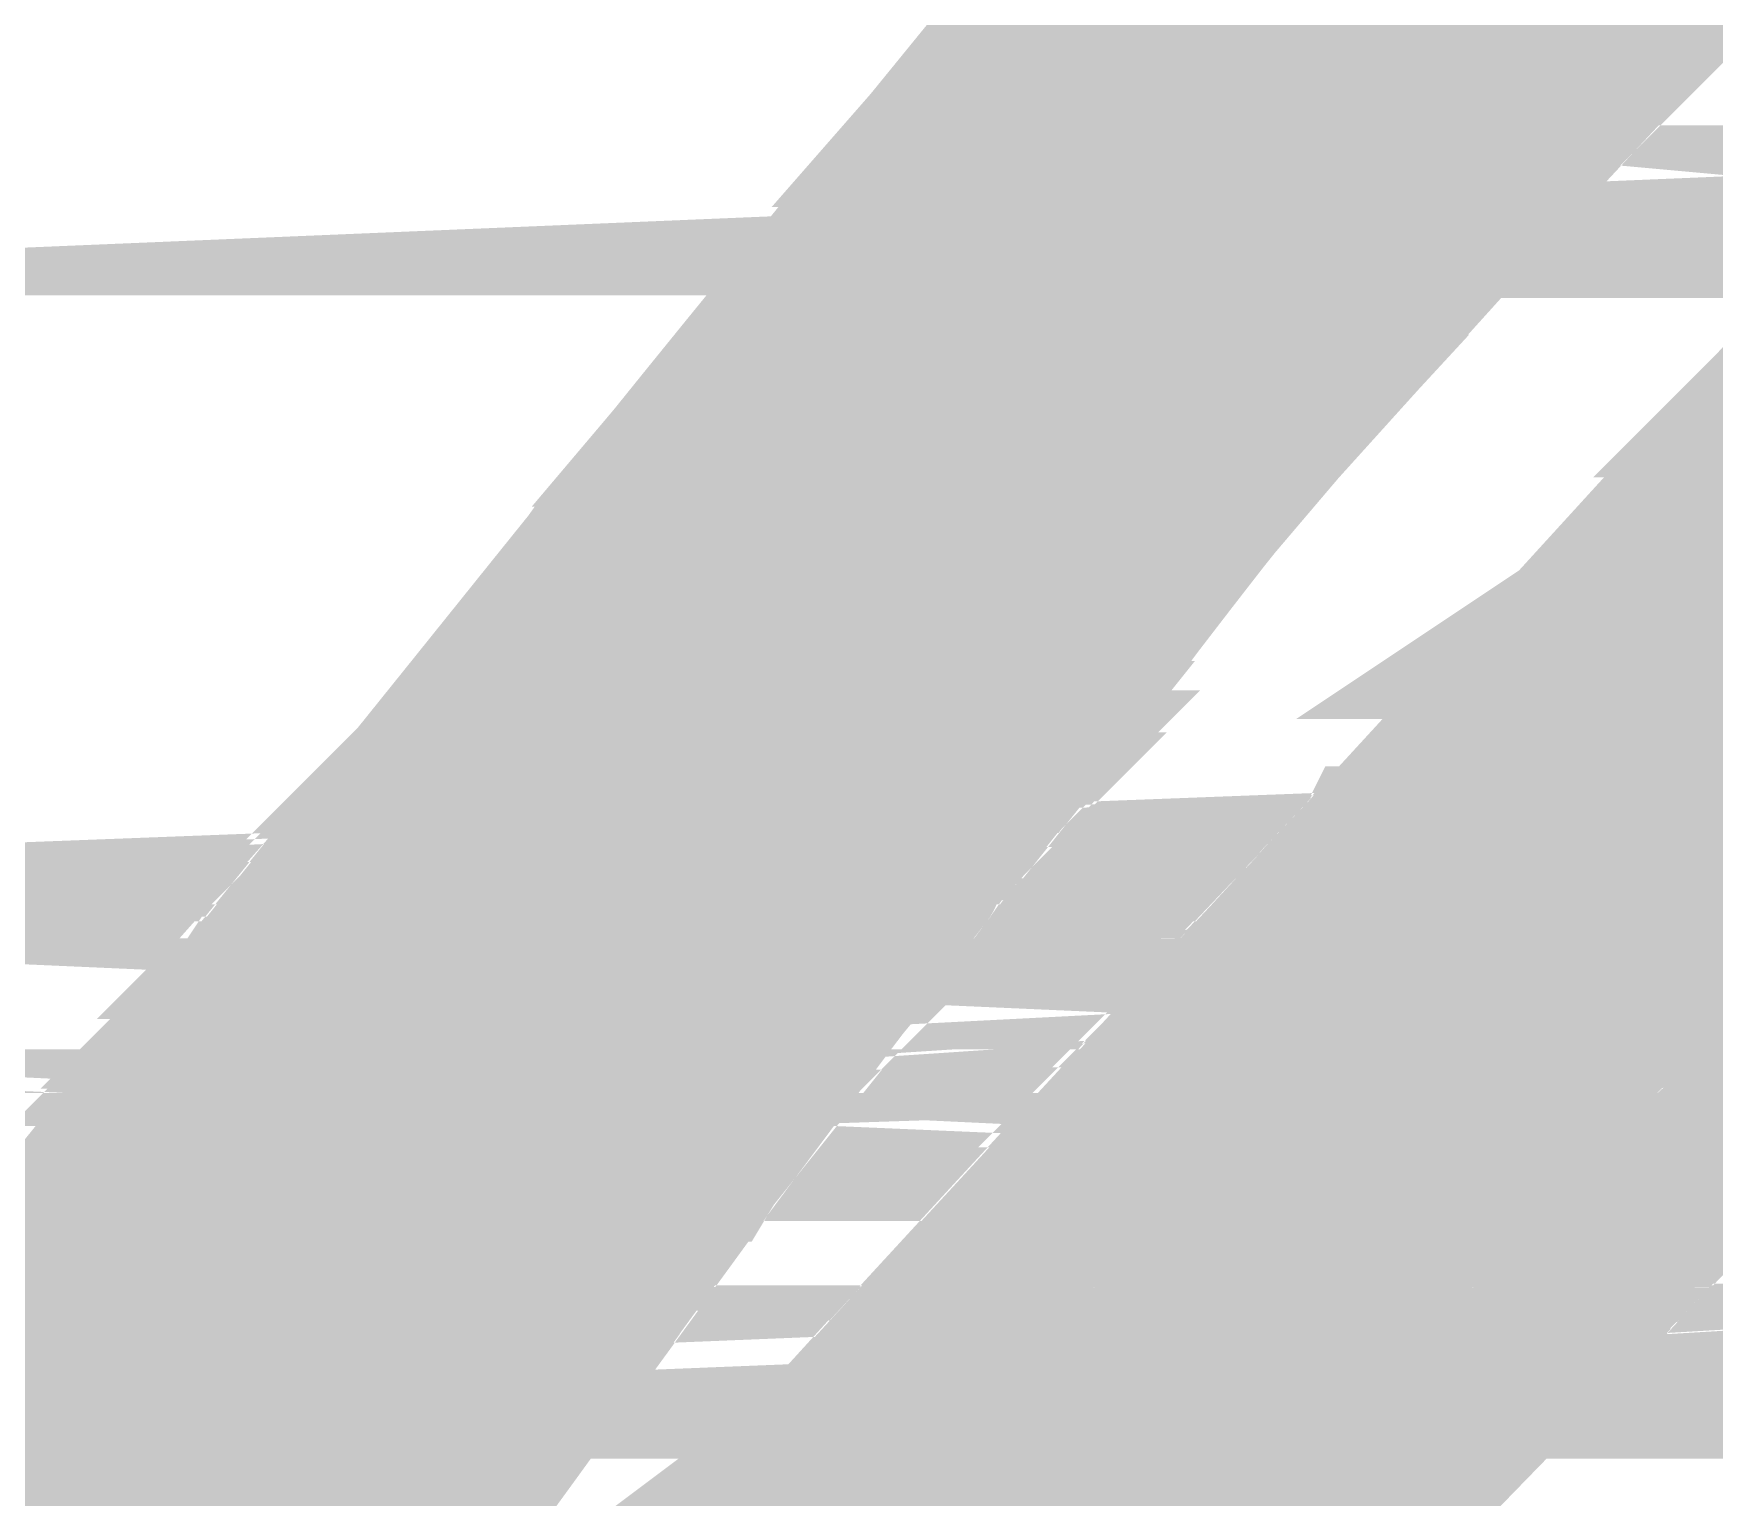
# Model space of a CAD drawing. Extents: x -22 to 239, y -29 to 162.
# Drawn here: x 187.001 to 187.979, y 32.799 to 33.651 of the extents above; entities that cross this region are included whole.
import ezdxf

# ---------------------------------------------------------------- set-up
doc = ezdxf.new("R2010")
doc.units = 0
doc.layers.add('2D_LINE_126', color=255, linetype='CONTINUOUS')

# ---------------------------------------------------------------- blocks, each defined once
blk = doc.blocks.new('SMOOTH_0$1')
at = {"const_width": 0.05}
blk.add_lwpolyline([(-0.025, 0, 1), (0.025, 0, 1)], format="xyb", close=True, dxfattribs=at)
blk = doc.blocks.new('DRAWING_129')
at = {"layer": '2D_LINE_126', "const_width": 0.1}
for points in [[(-10.558296, 1.7236026667), (-10.6030526667, 1.6695266667), (-10.6436946667, 1.619946), (-10.6827413333, 1.5720473333), (-10.7226646667, 1.523072), (-10.758106, 1.479594), (-10.7810953333, 1.45139), (-10.805102, 1.421806), (-10.8455373333, 1.371708), (-10.89208, 1.313924), (-10.938962, 1.2556), (-10.9882746667, 1.1943113333), (-11.0421606667, 1.1275726667), (-11.0925913333, 1.065306), (-11.130102, 1.0192333333), (-11.1664606667, 0.974142), (-11.2128166667, 0.9155046667), (-11.2609613333, 0.8538273333)], [(-11.2722873333, 0.3528793333), (-11.2348473333, 0.4056466667), (-11.2080013333, 0.4445606667), (-11.1810686667, 0.4836493333), (-11.1432833333, 0.53707), (-11.102028, 0.5945513333), (-11.0632946667, 0.6476473333), (-11.0216673333, 0.704392), (-10.9712853333, 0.773432), (-10.92054, 0.843234), (-10.8776666667, 0.902502), (-10.8087766667, 0.9970693333), (-10.742444, 1.0861626667), (-10.683848, 1.1629813333), (-10.640082, 1.2178933333), (-10.6264913333, 1.2349066667), (-10.6046826667, 1.263218), (-10.579934, 1.295818), (-10.5554253333, 1.328586), (-10.5174293333, 1.377474), (-10.4772306667, 1.4247273333), (-10.3197133333, 1.599106), (-10.1400886667, 1.7915626667)], [(-10.469596, 0.7367553333), (-10.3904346667, 0.818878), (-10.3404113333, 0.870324), (-10.2798646667, 0.9333006667), (-10.218892, 0.9972366667), (-10.1673773333, 1.05183)], [(-10.0335993333, 1.5944966667), (-10.1712013333, 1.442802), (-10.299586, 1.30217), (-10.4412953333, 1.147972), (-10.6218113333, 0.9524553333), (-10.6934613333, 0.8746273333), (-10.7605526667, 0.8010413333), (-10.8167866667, 0.7387533333)]]:
    blk.add_lwpolyline(points, dxfattribs=at)
for points in [[(-10.6024653333, 1.6690413333), (-10.5577106667, 1.723114), (-10.2050153333, 1.723114), (-10.2554833333, 1.6690413333)], [(-10.6431053333, 1.6194633333), (-10.6024653333, 1.6690413333), (-10.2554833333, 1.6690413333), (-10.301756, 1.6194633333)], [(-10.6592766667, 1.5996253333), (-10.6431053333, 1.6194633333), (-10.301756, 1.6194633333), (-10.3202706667, 1.5996253333)], [(-10.6821506667, 1.571566), (-10.659284, 1.5996166667), (-10.3202786667, 1.5996166667), (-10.3456173333, 1.571566)], [(-10.6592813333, 1.59962), (-10.6592766667, 1.5996253333), (-10.3202706667, 1.5996253333), (-10.3202753333, 1.59962)], [(-10.659284, 1.5996166667), (-10.6592813333, 1.59962), (-10.3202753333, 1.59962), (-10.3202786667, 1.5996166667)], [(-10.1440486667, 1.4716006667), (-10.0330346667, 1.5939846667), (-9.642808, 1.5939846667), (-9.7639146667, 1.4716006667)], [(-10.722074, 1.5225906667), (-10.6821506667, 1.571566), (-10.3456173333, 1.571566), (-10.3898573333, 1.5225906667)], [(-9.48125, 1.5481386667), (-9.4677266667, 1.5487053333), (-9.443266, 1.5481386667)], [(-9.4903986667, 1.5470986667), (-9.4821386667, 1.548038), (-9.4389073333, 1.548038), (-9.428552, 1.5470986667)], [(-9.4947253333, 1.5466066667), (-9.4903986667, 1.5470986667), (-9.428552, 1.5470986667), (-9.4256173333, 1.5466066667)], [(-9.4821386667, 1.548038), (-9.48125, 1.5481386667), (-9.443266, 1.5481386667), (-9.4389073333, 1.548038)], [(-10.7575153333, 1.4791126667), (-10.722074, 1.5225906667), (-10.3898573333, 1.5225906667), (-10.4291313333, 1.4791126667)], [(-10.7805046667, 1.4509086667), (-10.7575153333, 1.4791126667), (-10.4291313333, 1.4791126667), (-10.454608, 1.4509086667)], [(-10.1706366667, 1.44229), (-10.1440593333, 1.4715886667), (-9.763926, 1.4715886667), (-9.7916653333, 1.44229)], [(-10.1440593333, 1.4715886667), (-10.1440533333, 1.4715953333), (-9.76392, 1.4715953333), (-9.763926, 1.4715886667)], [(-10.1440533333, 1.4715953333), (-10.1440486667, 1.4716006667), (-9.7639146667, 1.4716006667), (-9.76392, 1.4715953333)], [(-10.8013353333, 1.4252386667), (-10.7805046667, 1.4509086667), (-10.454608, 1.4509086667), (-10.477796, 1.4252386667)], [(-10.2990233333, 1.301656), (-10.1706386667, 1.442288), (-9.7916673333, 1.442288), (-9.9248113333, 1.301656)], [(-10.1706386667, 1.442288), (-10.1706366667, 1.44229), (-9.7916653333, 1.44229), (-9.7916673333, 1.442288)], [(-10.8395053333, 1.377968), (-10.80451, 1.421326), (-10.4811246667, 1.421326), (-10.5180093333, 1.377968)], [(-10.80451, 1.421326), (-10.8013493333, 1.4252213333), (-10.4778113333, 1.4252213333), (-10.4811246667, 1.421326)], [(-10.8013493333, 1.4252213333), (-10.801342, 1.42523), (-10.477804, 1.42523), (-10.4778113333, 1.4252213333)], [(-10.801342, 1.42523), (-10.8013353333, 1.4252386667), (-10.477796, 1.4252386667), (-10.477804, 1.42523)], [(-10.8789153333, 1.329054), (-10.844944, 1.3712293333), (-10.523248, 1.3712293333), (-10.5560273333, 1.329054)], [(-10.844944, 1.3712293333), (-10.839526, 1.377942), (-10.5180306667, 1.377942), (-10.523248, 1.3712293333)], [(-10.8395166667, 1.377954), (-10.8395053333, 1.377968), (-10.5180093333, 1.377968), (-10.5180213333, 1.377954)], [(-10.839526, 1.377942), (-10.8395166667, 1.377954), (-10.5180213333, 1.377954), (-10.5180306667, 1.377942)], [(-10.8914866667, 1.313446), (-10.878924, 1.3290426667), (-10.556036, 1.3290426667), (-10.5677006667, 1.313446)], [(-10.878924, 1.3290426667), (-10.8789186667, 1.3290493333), (-10.5560306667, 1.3290493333), (-10.556036, 1.3290426667)], [(-10.8789186667, 1.3290493333), (-10.8789153333, 1.329054), (-10.5560273333, 1.329054), (-10.5560306667, 1.3290493333)], [(-10.9052893333, 1.296274), (-10.8914866667, 1.313446), (-10.5677006667, 1.313446), (-10.5805446667, 1.296274)], [(-10.2990253333, 1.3016546667), (-10.2990233333, 1.301656), (-9.9248113333, 1.301656), (-9.9248133333, 1.3016546667)], [(-10.3049, 1.295262), (-10.2990253333, 1.3016546667), (-9.9248133333, 1.3016546667), (-9.9308653333, 1.295262)], [(-10.9314906667, 1.2636786667), (-10.9052893333, 1.296274), (-10.5805446667, 1.296274), (-10.6052893333, 1.2636786667)], [(-10.3476953333, 1.2486953333), (-10.3049053333, 1.295256), (-9.9308706667, 1.295256), (-9.9740353333, 1.2486953333)], [(-10.3049053333, 1.295256), (-10.3049, 1.295262), (-9.9308653333, 1.295262), (-9.9308706667, 1.295256)], [(-10.938368, 1.2551226667), (-10.9314906667, 1.2636786667), (-10.6052893333, 1.2636786667), (-10.61188, 1.2551226667)], [(-10.954254, 1.2353786667), (-10.938368, 1.2551226667), (-10.61188, 1.2551226667), (-10.62709, 1.2353786667)], [(-10.383728, 1.2094866667), (-10.3476953333, 1.2486953333), (-9.9740353333, 1.2486953333), (-10.0113266667, 1.2094866667)], [(-10.9679393333, 1.2183686667), (-10.954254, 1.2353786667), (-10.62709, 1.2353786667), (-10.6406773333, 1.2183686667)], [(-10.9876806667, 1.1938333333), (-10.96794, 1.218368), (-10.640678, 1.218368), (-10.6602326667, 1.1938333333)], [(-10.96794, 1.218368), (-10.9679393333, 1.2183686667), (-10.6406773333, 1.2183686667), (-10.640678, 1.218368)], [(-10.414988, 1.1754713333), (-10.383728, 1.2094866667), (-10.0113266667, 1.2094866667), (-10.0443046667, 1.1754713333)], [(-11.012208, 1.163456), (-10.9876813333, 1.1938326667), (-10.6602333333, 1.1938326667), (-10.6844433333, 1.163456)], [(-10.9876813333, 1.1938326667), (-10.9876806667, 1.1938333333), (-10.6602326667, 1.1938333333), (-10.6602333333, 1.1938326667)], [(-10.4163146667, 1.1740286667), (-10.4162986667, 1.1740453333), (-10.047694, 1.1740453333), (-10.0481306667, 1.1740286667)], [(-10.4162986667, 1.1740453333), (-10.416284, 1.174062), (-10.0472913333, 1.174062), (-10.047694, 1.1740453333)], [(-10.4163153333, 1.1740273333), (-10.4163146667, 1.1740286667), (-10.0481306667, 1.1740286667), (-10.0481606667, 1.1740273333)], [(-10.4163693333, 1.1739686667), (-10.416366, 1.173972), (-10.048622, 1.173972), (-10.0486513333, 1.1739686667)], [(-10.416366, 1.173972), (-10.4163186667, 1.1740233333), (-10.0481906667, 1.1740233333), (-10.048622, 1.173972)], [(-10.416284, 1.174062), (-10.4162433333, 1.174106), (-10.046922, 1.174106), (-10.0472913333, 1.174062)], [(-10.4163186667, 1.1740233333), (-10.4163153333, 1.1740273333), (-10.0481606667, 1.1740273333), (-10.0481906667, 1.1740233333)], [(-10.4164533333, 1.1738773333), (-10.4163746667, 1.1739626667), (-10.0486813333, 1.1739626667), (-10.049108, 1.1738773333)], [(-10.4163746667, 1.1739626667), (-10.4163693333, 1.1739686667), (-10.0486513333, 1.1739686667), (-10.0486813333, 1.1739626667)], [(-10.4162433333, 1.174106), (-10.4161753333, 1.17418), (-10.0465566667, 1.17418), (-10.046922, 1.174106)], [(-10.4164586667, 1.1738713333), (-10.4164533333, 1.1738773333), (-10.049108, 1.1738773333), (-10.0491373333, 1.1738713333)], [(-10.4169326667, 1.173356), (-10.4169206667, 1.1733686667), (-10.0504993333, 1.1733686667), (-10.0505266667, 1.173356)], [(-10.4167413333, 1.173564), (-10.4167313333, 1.1735746667), (-10.0500493333, 1.1735746667), (-10.0500773333, 1.173564)], [(-10.4165926667, 1.173726), (-10.4165826667, 1.1737366667), (-10.0496133333, 1.1737366667), (-10.0496413333, 1.173726)], [(-10.4171713333, 1.173096), (-10.4171553333, 1.1731133333), (-10.0509573333, 1.1731133333), (-10.0509826667, 1.173096)], [(-10.417394, 1.1728533333), (-10.4171713333, 1.173096), (-10.0509826667, 1.173096), (-10.0513433333, 1.1728533333)], [(-10.417142, 1.173128), (-10.416946, 1.1733413333), (-10.0505526667, 1.1733413333), (-10.0509313333, 1.173128)], [(-10.4169206667, 1.1733686667), (-10.4167526667, 1.1735513333), (-10.0501046667, 1.1735513333), (-10.0504993333, 1.1733686667)], [(-10.4165753333, 1.1737446667), (-10.416466, 1.1738633333), (-10.049166, 1.1738633333), (-10.0495846667, 1.1737446667)], [(-10.4167313333, 1.1735746667), (-10.4165926667, 1.173726), (-10.0496413333, 1.173726), (-10.0500493333, 1.1735746667)], [(-10.4161753333, 1.17418), (-10.4160806667, 1.1742826667), (-10.0461986667, 1.1742826667), (-10.0465566667, 1.17418)], [(-10.4165826667, 1.1737366667), (-10.4165753333, 1.1737446667), (-10.0495846667, 1.1737446667), (-10.0496133333, 1.1737366667)], [(-10.4171553333, 1.1731133333), (-10.417142, 1.173128), (-10.0509313333, 1.173128), (-10.0509573333, 1.1731133333)], [(-10.416466, 1.1738633333), (-10.4164586667, 1.1738713333), (-10.0491373333, 1.1738713333), (-10.049166, 1.1738633333)], [(-10.4158153333, 1.174572), (-10.4156453333, 1.174756), (-10.0451893333, 1.174756), (-10.0455126667, 1.174572)], [(-10.416946, 1.1733413333), (-10.4169326667, 1.173356), (-10.0505266667, 1.173356), (-10.0505526667, 1.1733413333)], [(-10.4160806667, 1.1742826667), (-10.4159606667, 1.1744133333), (-10.04585, 1.1744133333), (-10.0461986667, 1.1742826667)], [(-10.4159606667, 1.1744133333), (-10.4158153333, 1.174572), (-10.0455126667, 1.174572), (-10.04585, 1.1744133333)], [(-10.4154533333, 1.174966), (-10.415238, 1.1752), (-10.0445913333, 1.1752), (-10.0448813333, 1.174966)], [(-10.415238, 1.1752), (-10.414988, 1.1754713333), (-10.0443046667, 1.1754713333), (-10.0445913333, 1.1752)], [(-10.4156453333, 1.174756), (-10.4154533333, 1.174966), (-10.0448813333, 1.174966), (-10.0451893333, 1.174756)], [(-10.4167526667, 1.1735513333), (-10.4167413333, 1.173564), (-10.0500773333, 1.173564), (-10.0501046667, 1.1735513333)], [(-11.041568, 1.127094), (-11.0122186667, 1.1634433333), (-10.6844533333, 1.1634433333), (-10.71218, 1.127094)], [(-11.0122133333, 1.16345), (-11.012208, 1.163456), (-10.6844433333, 1.163456), (-10.6844486667, 1.16345)], [(-11.0122186667, 1.1634433333), (-11.0122133333, 1.16345), (-10.6844486667, 1.16345), (-10.6844533333, 1.1634433333)], [(-10.440734, 1.1474566667), (-10.418004, 1.17219), (-10.0521186667, 1.17219), (-10.076578, 1.1474566667)], [(-10.41741, 1.1728366667), (-10.417394, 1.1728533333), (-10.0513433333, 1.1728533333), (-10.0513686667, 1.1728366667)], [(-10.417994, 1.1722013333), (-10.417984, 1.172212), (-10.0520966667, 1.172212), (-10.052108, 1.1722013333)], [(-10.4177113333, 1.1725086667), (-10.417692, 1.1725293333), (-10.051756, 1.1725293333), (-10.051778, 1.1725086667)], [(-10.417984, 1.172212), (-10.4177113333, 1.1725086667), (-10.051778, 1.1725086667), (-10.0520966667, 1.172212)], [(-10.4176753333, 1.172548), (-10.4174266667, 1.172818), (-10.051392, 1.172818), (-10.051732, 1.172548)], [(-10.417692, 1.1725293333), (-10.4176753333, 1.172548), (-10.051732, 1.172548), (-10.051756, 1.1725293333)], [(-10.4174266667, 1.172818), (-10.41741, 1.1728366667), (-10.0513686667, 1.1728366667), (-10.051392, 1.172818)], [(-10.418004, 1.17219), (-10.417994, 1.1722013333), (-10.052108, 1.1722013333), (-10.0521186667, 1.17219)], [(-10.4493333333, 1.1381426667), (-10.4407353333, 1.1474553333), (-10.0765793333, 1.1474553333), (-10.0857886667, 1.1381426667)], [(-10.4407353333, 1.1474553333), (-10.440734, 1.1474566667), (-10.076578, 1.1474566667), (-10.0765793333, 1.1474553333)], [(-10.4855453333, 1.098922), (-10.449338, 1.138138), (-10.0857933333, 1.138138), (-10.1238546667, 1.098922)], [(-10.449338, 1.138138), (-10.4493346667, 1.1381413333), (-10.08579, 1.1381413333), (-10.0857933333, 1.138138)], [(-10.4493346667, 1.1381413333), (-10.4493333333, 1.1381426667), (-10.0857886667, 1.1381426667), (-10.08579, 1.1381413333)], [(-11.0743446667, 1.0866246667), (-11.0415686667, 1.1270933333), (-10.7121806667, 1.1270933333), (-10.7430493333, 1.0866246667)], [(-11.0415686667, 1.1270933333), (-11.041568, 1.127094), (-10.71218, 1.127094), (-10.7121806667, 1.1270933333)], [(-10.52854, 1.052354), (-10.4855513333, 1.0989153333), (-10.1238613333, 1.0989153333), (-10.1679306667, 1.052354)], [(-10.4855513333, 1.0989153333), (-10.48555, 1.0989166667), (-10.1238593333, 1.0989166667), (-10.1238613333, 1.0989153333)], [(-10.48555, 1.0989166667), (-10.4855453333, 1.098922), (-10.1238546667, 1.098922), (-10.1238593333, 1.0989166667)], [(-11.0919993333, 1.064826), (-11.07435, 1.086618), (-10.7430546667, 1.086618), (-10.7592793333, 1.064826)], [(-11.07435, 1.086618), (-11.0743473333, 1.0866206667), (-10.7430526667, 1.0866206667), (-10.7430546667, 1.086618)], [(-11.0743473333, 1.0866206667), (-11.0743446667, 1.0866246667), (-10.7430493333, 1.0866246667), (-10.7430526667, 1.0866206667)], [(-9.517808, 1.0840066667), (-9.517838, 1.084008), (-9.2096173333, 1.084008), (-9.2096173333, 1.0840066667)], [(-9.942552, 1.0838566667), (-9.942452, 1.084006), (-9.5178686667, 1.084006), (-9.52078, 1.0838566667)], [(-9.942452, 1.084006), (-9.9424506667, 1.084008), (-9.517838, 1.084008), (-9.5178686667, 1.084006)], [(-9.9425533333, 1.0838546667), (-9.942552, 1.0838566667), (-9.52078, 1.0838566667), (-9.52081, 1.0838546667)], [(-9.511936, 1.0836086667), (-9.514834, 1.0839213333), (-9.209602, 1.0839213333), (-9.209546, 1.0836086667)], [(-9.514834, 1.0839213333), (-9.514864, 1.0839246667), (-9.2096026667, 1.0839246667), (-9.209602, 1.0839213333)], [(-9.511906, 1.0836053333), (-9.511936, 1.0836086667), (-9.209546, 1.0836086667), (-9.2095453333, 1.0836053333)], [(-9.9428106667, 1.0834706667), (-9.942556, 1.0838506667), (-9.52084, 1.0838506667), (-9.52373, 1.0834706667)], [(-9.9428133333, 1.0834666667), (-9.9428106667, 1.0834706667), (-9.52373, 1.0834706667), (-9.52376, 1.0834666667)], [(-9.942556, 1.0838506667), (-9.9425533333, 1.0838546667), (-9.52081, 1.0838546667), (-9.52084, 1.0838506667)], [(-11.1295113333, 1.0187526667), (-11.0920006667, 1.0648246667), (-10.7592806667, 1.0648246667), (-10.7935833333, 1.0187526667)], [(-11.0920006667, 1.0648246667), (-11.0919993333, 1.064826), (-10.7592793333, 1.064826), (-10.7592806667, 1.0648246667)], [(-10.578946, 0.9977593333), (-10.5285406667, 1.0523533333), (-10.1679313333, 1.0523533333), (-10.219446, 0.9977593333)], [(-10.5285406667, 1.0523533333), (-10.52854, 1.052354), (-10.1679306667, 1.052354), (-10.1679313333, 1.0523533333)], [(-11.146628, 0.9975246667), (-11.1295113333, 1.0187526667), (-10.7935833333, 1.0187526667), (-10.809388, 0.9975246667)], [(-9.446428, 1.009444), (-9.4469233333, 1.0094653333), (-9.4457913333, 1.0094653333)], [(-9.4469233333, 1.0094653333), (-9.4470633333, 1.009472), (-9.4457366667, 1.009472), (-9.4457913333, 1.0094653333)], [(-9.4470633333, 1.009472), (-9.4476046667, 1.0095386667), (-9.4451493333, 1.0095386667), (-9.4457366667, 1.009472)], [(-9.4476046667, 1.0095386667), (-9.4476946667, 1.0095493333), (-9.4450846667, 1.0095493333), (-9.4451493333, 1.0095386667)], [(-11.1658673333, 0.973664), (-11.1466333333, 0.997518), (-10.8093926667, 0.997518), (-10.82677, 0.973664)], [(-11.1466333333, 0.997518), (-11.1466306667, 0.9975213333), (-10.80939, 0.9975213333), (-10.8093926667, 0.997518)], [(-11.1466306667, 0.9975213333), (-11.146628, 0.9975246667), (-10.809388, 0.9975246667), (-10.80939, 0.9975213333)], [(-10.6212513333, 0.9519386667), (-10.578946, 0.9977593333), (-10.219446, 0.9977593333), (-10.263144, 0.9519386667)], [(-11.2122186667, 0.915032), (-11.1658673333, 0.973664), (-10.82677, 0.973664), (-10.8694813333, 0.915032)], [(-10.6379253333, 0.9338266667), (-10.6212513333, 0.9519386667), (-10.263144, 0.9519386667), (-10.2804166667, 0.9338266667)], [(-10.6929006667, 0.8741113333), (-10.6379253333, 0.9338266667), (-10.2804166667, 0.9338266667), (-10.3378273333, 0.8741113333)], [(-11.2216493333, 0.9029506667), (-11.2122186667, 0.915032), (-10.8694813333, 0.915032), (-10.8782826667, 0.9029506667)], [(-9.271858, 0.9024106667), (-9.2473166667, 0.9031386667), (-8.4571166667, 0.9031386667), (-8.4574286667, 0.9024106667)], [(-9.2974826667, 0.90136), (-9.271858, 0.9024106667), (-8.4574286667, 0.9024106667), (-8.4578786667, 0.90136)], [(-11.2603606667, 0.853358), (-11.2216513333, 0.9029486667), (-10.878284, 0.9029486667), (-10.9141566667, 0.853358)], [(-11.2216513333, 0.9029486667), (-11.2216493333, 0.9029506667), (-10.8782826667, 0.9029506667), (-10.878284, 0.9029486667)], [(-9.2473166667, 0.9031386667), (-9.247304, 0.9031393333), (-8.4571166667, 0.9031393333), (-8.4571166667, 0.9031386667)], [(-9.2472013333, 0.9031453333), (-9.2195953333, 0.9047873333), (-8.456404, 0.9047873333), (-8.457114, 0.9031453333)], [(-9.219588, 0.904788), (-9.2195766667, 0.9047886667), (-8.4564033333, 0.9047886667), (-8.456404, 0.904788)], [(-9.247294, 0.9031393333), (-9.2472386667, 0.9031426667), (-8.4571146667, 0.9031426667), (-8.457116, 0.9031393333)], [(-9.2472386667, 0.9031426667), (-9.2472013333, 0.9031453333), (-8.457114, 0.9031453333), (-8.4571146667, 0.9031426667)], [(-9.328722, 0.8986706667), (-9.2974826667, 0.90136), (-8.4578786667, 0.90136), (-8.4590306667, 0.8986706667)], [(-9.2195766667, 0.9047886667), (-9.1930113333, 0.9070233333), (-8.455438, 0.9070233333), (-8.4564033333, 0.9047886667)], [(-9.2195953333, 0.9047873333), (-9.219588, 0.904788), (-8.456404, 0.904788), (-8.456404, 0.9047873333)], [(-9.4648326667, 0.8811406667), (-9.464822, 0.8811413333), (-8.466524, 0.8811413333), (-8.4665246667, 0.8811406667)], [(-9.516912, 0.876908), (-9.4648326667, 0.8811406667), (-8.4665246667, 0.8811406667), (-8.468326, 0.876908)], [(-9.418262, 0.8859613333), (-9.4182453333, 0.8859626667), (-8.464472, 0.8859626667), (-8.4644726667, 0.8859613333)], [(-9.464816, 0.881142), (-9.418262, 0.8859613333), (-8.4644726667, 0.8859613333), (-8.466524, 0.881142)], [(-9.464822, 0.8811413333), (-9.464816, 0.881142), (-8.466524, 0.881142), (-8.466524, 0.8811413333)], [(-10.060608, 0.8715626667), (-10.0606073333, 0.8715633333), (-9.6681626667, 0.8715633333), (-9.6681406667, 0.8715626667)], [(-10.0608226667, 0.8710226667), (-10.060608, 0.8715626667), (-9.6681406667, 0.8715626667), (-9.6523213333, 0.8710226667)], [(-9.636488, 0.8712073333), (-9.567394, 0.8739813333), (-8.469572, 0.8739813333), (-8.4707526667, 0.8712073333)], [(-9.56738, 0.873982), (-9.51693, 0.8769066667), (-8.4683266667, 0.8769066667), (-8.4695713333, 0.873982)], [(-9.636498, 0.8712066667), (-9.636488, 0.8712073333), (-8.4707526667, 0.8712073333), (-8.4707526667, 0.8712066667)], [(-9.5169226667, 0.8769073333), (-9.516912, 0.876908), (-8.468326, 0.876908), (-8.4683266667, 0.8769073333)], [(-10.0603926667, 0.8721033333), (-10.0603913333, 0.8721053333), (-9.673978, 0.8721053333), (-9.6739513333, 0.8721033333)], [(-10.7427746667, 0.8194086667), (-10.695872, 0.870852), (-10.3409606667, 0.870852), (-10.3909813333, 0.8194086667)], [(-10.695872, 0.870852), (-10.6929006667, 0.8741113333), (-10.3378273333, 0.8741113333), (-10.3409606667, 0.870852)], [(-10.0606073333, 0.8715633333), (-10.0606066667, 0.8715653333), (-9.6681853333, 0.8715653333), (-9.6681626667, 0.8715633333)], [(-10.0606066667, 0.8715653333), (-10.0603926667, 0.8721033333), (-9.6739513333, 0.8721033333), (-9.6681853333, 0.8715653333)], [(-9.567394, 0.8739813333), (-9.5673866667, 0.873982), (-8.4695713333, 0.873982), (-8.469572, 0.8739813333)], [(-9.51693, 0.8769066667), (-9.5169226667, 0.8769073333), (-8.4683266667, 0.8769073333), (-8.4683266667, 0.8769066667)], [(-10.06039, 0.87211), (-10.0600106667, 0.8730626667), (-9.679726, 0.8730626667), (-9.6740053333, 0.87211)], [(-10.0600106667, 0.8730626667), (-10.0600086667, 0.8730673333), (-9.6797533333, 0.8730673333), (-9.679726, 0.8730626667)], [(-10.0603913333, 0.8721053333), (-10.06039, 0.87211), (-9.6740053333, 0.87211), (-9.673978, 0.8721053333)], [(-11.2678006667, 0.8436806667), (-11.2603606667, 0.853358), (-10.9141566667, 0.853358), (-10.9211573333, 0.8436806667)], [(-11.302842, 0.7980986667), (-11.2678006667, 0.8436806667), (-10.9211573333, 0.8436806667), (-10.9542946667, 0.7980986667)], [(-10.7427773333, 0.8194066667), (-10.7427746667, 0.8194086667), (-10.3909813333, 0.8194086667), (-10.3909833333, 0.8194066667)], [(-10.7599893333, 0.800528), (-10.7427773333, 0.8194066667), (-10.3909833333, 0.8194066667), (-10.4091813333, 0.800528)], [(-11.321448, 0.77388), (-11.302842, 0.7980986667), (-10.9542946667, 0.7980986667), (-10.971902, 0.77388)], [(-10.8162153333, 0.7382493333), (-10.7599893333, 0.800528), (-10.4091813333, 0.800528), (-10.4692146667, 0.7382493333)], [(-11.3443933333, 0.7440113333), (-11.321448, 0.77388), (-10.971902, 0.77388), (-10.9936986667, 0.7440113333)]]:
    blk.add_lwpolyline(points, close=True, dxfattribs=at)
at = {"layer": '2D_LINE_126'}
for p in [(-10.6024653333, 1.6690413333), (-10.6024653333, 1.6690413333), (-10.2554833333, 1.6690413333), (-10.2554833333, 1.6690413333), (-10.6431053333, 1.6194633333), (-10.6431053333, 1.6194633333), (-10.301756, 1.6194633333), (-10.301756, 1.6194633333), (-10.659284, 1.5996166667), (-10.659284, 1.5996166667), (-10.6592813333, 1.59962), (-10.6592813333, 1.59962), (-10.6592766667, 1.5996253333), (-10.6592766667, 1.5996253333), (-10.3202786667, 1.5996166667), (-10.3202786667, 1.5996166667), (-10.3202753333, 1.59962), (-10.3202753333, 1.59962), (-10.3202706667, 1.5996253333), (-10.3202706667, 1.5996253333), (-10.6821506667, 1.571566), (-10.6821506667, 1.571566), (-10.3456173333, 1.571566), (-10.3456173333, 1.571566), (-10.722074, 1.5225906667), (-10.722074, 1.5225906667), (-10.3898573333, 1.5225906667), (-10.3898573333, 1.5225906667), (-10.7575153333, 1.4791126667), (-10.7575153333, 1.4791126667), (-10.4291313333, 1.4791126667), (-10.4291313333, 1.4791126667), (-10.7805046667, 1.4509086667), (-10.7805046667, 1.4509086667), (-10.454608, 1.4509086667), (-10.454608, 1.4509086667), (-10.80451, 1.421326), (-10.80451, 1.421326), (-10.8013493333, 1.4252213333), (-10.8013493333, 1.4252213333), (-10.801342, 1.42523), (-10.801342, 1.42523), (-10.8013353333, 1.4252386667), (-10.8013353333, 1.4252386667), (-10.4811246667, 1.421326), (-10.4811246667, 1.421326), (-10.4778113333, 1.4252213333), (-10.4778113333, 1.4252213333), (-10.477804, 1.42523), (-10.477804, 1.42523), (-10.477796, 1.4252386667), (-10.477796, 1.4252386667), (-10.844944, 1.3712293333), (-10.844944, 1.3712293333), (-10.839526, 1.377942), (-10.839526, 1.377942), (-10.8395166667, 1.377954), (-10.8395166667, 1.377954), (-10.8395053333, 1.377968), (-10.8395053333, 1.377968), (-10.523248, 1.3712293333), (-10.523248, 1.3712293333), (-10.5180306667, 1.377942), (-10.5180306667, 1.377942), (-10.5180213333, 1.377954), (-10.5180213333, 1.377954), (-10.5180093333, 1.377968), (-10.5180093333, 1.377968), (-10.878924, 1.3290426667), (-10.878924, 1.3290426667), (-10.8789186667, 1.3290493333), (-10.8789186667, 1.3290493333), (-10.8789153333, 1.329054), (-10.8789153333, 1.329054), (-10.556036, 1.3290426667), (-10.556036, 1.3290426667), (-10.5560306667, 1.3290493333), (-10.5560306667, 1.3290493333), (-10.5560273333, 1.329054), (-10.5560273333, 1.329054), (-10.8914866667, 1.313446), (-10.8914866667, 1.313446), (-10.5677006667, 1.313446), (-10.5677006667, 1.313446), (-10.2990253333, 1.3016546667), (-10.2990253333, 1.3016546667), (-10.2990233333, 1.301656), (-10.2990233333, 1.301656), (-10.9052893333, 1.296274), (-10.9052893333, 1.296274), (-10.5805446667, 1.296274), (-10.5805446667, 1.296274), (-10.3049053333, 1.295256), (-10.3049053333, 1.295256), (-10.3049, 1.295262), (-10.3049, 1.295262), (-10.9314906667, 1.2636786667), (-10.9314906667, 1.2636786667), (-10.6052893333, 1.2636786667), (-10.6052893333, 1.2636786667), (-10.938368, 1.2551226667), (-10.938368, 1.2551226667), (-10.61188, 1.2551226667), (-10.61188, 1.2551226667), (-10.3476953333, 1.2486953333), (-10.3476953333, 1.2486953333), (-10.954254, 1.2353786667), (-10.954254, 1.2353786667), (-10.62709, 1.2353786667), (-10.62709, 1.2353786667), (-10.96794, 1.218368), (-10.96794, 1.218368), (-10.9679393333, 1.2183686667), (-10.9679393333, 1.2183686667), (-10.640678, 1.218368), (-10.640678, 1.218368), (-10.6406773333, 1.2183686667), (-10.6406773333, 1.2183686667), (-10.383728, 1.2094866667), (-10.383728, 1.2094866667), (-10.9876813333, 1.1938326667), (-10.9876813333, 1.1938326667), (-10.9876806667, 1.1938333333), (-10.9876806667, 1.1938333333), (-10.6602333333, 1.1938326667), (-10.6602333333, 1.1938326667), (-10.6602326667, 1.1938333333), (-10.6602326667, 1.1938333333), (-10.4171713333, 1.173096), (-10.4171713333, 1.173096), (-10.4171553333, 1.1731133333), (-10.4171553333, 1.1731133333), (-10.417142, 1.173128), (-10.417142, 1.173128), (-10.416946, 1.1733413333), (-10.416946, 1.1733413333), (-10.4169326667, 1.173356), (-10.4169326667, 1.173356), (-10.4169206667, 1.1733686667), (-10.4169206667, 1.1733686667), (-10.4167526667, 1.1735513333), (-10.4167526667, 1.1735513333), (-10.4167413333, 1.173564), (-10.4167413333, 1.173564), (-10.4167313333, 1.1735746667), (-10.4167313333, 1.1735746667), (-10.4165926667, 1.173726), (-10.4165926667, 1.173726), (-10.4165826667, 1.1737366667), (-10.4165826667, 1.1737366667), (-10.4165753333, 1.1737446667), (-10.4165753333, 1.1737446667), (-10.416466, 1.1738633333), (-10.416466, 1.1738633333), (-10.4164586667, 1.1738713333), (-10.4164586667, 1.1738713333), (-10.4164533333, 1.1738773333), (-10.4164533333, 1.1738773333), (-10.4163746667, 1.1739626667), (-10.4163746667, 1.1739626667), (-10.4163693333, 1.1739686667), (-10.4163693333, 1.1739686667), (-10.416366, 1.173972), (-10.416366, 1.173972), (-10.4163186667, 1.1740233333), (-10.4163186667, 1.1740233333), (-10.4163153333, 1.1740273333), (-10.4163153333, 1.1740273333), (-10.4163146667, 1.1740286667), (-10.4163146667, 1.1740286667), (-10.4162986667, 1.1740453333), (-10.4162986667, 1.1740453333), (-10.416284, 1.174062), (-10.416284, 1.174062), (-10.4162433333, 1.174106), (-10.4162433333, 1.174106), (-10.4161753333, 1.17418), (-10.4161753333, 1.17418), (-10.4160806667, 1.1742826667), (-10.4160806667, 1.1742826667), (-10.4159606667, 1.1744133333), (-10.4159606667, 1.1744133333), (-10.4158153333, 1.174572), (-10.4158153333, 1.174572), (-10.4156453333, 1.174756), (-10.4156453333, 1.174756), (-10.4154533333, 1.174966), (-10.4154533333, 1.174966), (-10.415238, 1.1752), (-10.415238, 1.1752), (-10.414988, 1.1754713333), (-10.414988, 1.1754713333), (-11.0122186667, 1.1634433333), (-11.0122186667, 1.1634433333), (-11.0122133333, 1.16345), (-11.0122133333, 1.16345), (-11.012208, 1.163456), (-11.012208, 1.163456), (-10.6844533333, 1.1634433333), (-10.6844533333, 1.1634433333), (-10.6844486667, 1.16345), (-10.6844486667, 1.16345), (-10.6844433333, 1.163456), (-10.6844433333, 1.163456), (-10.418004, 1.17219), (-10.418004, 1.17219), (-10.417994, 1.1722013333), (-10.417994, 1.1722013333), (-10.417984, 1.172212), (-10.417984, 1.172212), (-10.4177113333, 1.1725086667), (-10.4177113333, 1.1725086667), (-10.417692, 1.1725293333), (-10.417692, 1.1725293333), (-10.4176753333, 1.172548), (-10.4176753333, 1.172548), (-10.4174266667, 1.172818), (-10.4174266667, 1.172818), (-10.41741, 1.1728366667), (-10.41741, 1.1728366667), (-10.417394, 1.1728533333), (-10.417394, 1.1728533333), (-10.4407353333, 1.1474553333), (-10.4407353333, 1.1474553333), (-10.440734, 1.1474566667), (-10.440734, 1.1474566667), (-10.449338, 1.138138), (-10.449338, 1.138138), (-10.4493346667, 1.1381413333), (-10.4493346667, 1.1381413333), (-10.4493333333, 1.1381426667), (-10.4493333333, 1.1381426667), (-11.0415686667, 1.1270933333), (-11.0415686667, 1.1270933333), (-11.041568, 1.127094), (-11.041568, 1.127094), (-10.7121806667, 1.1270933333), (-10.7121806667, 1.1270933333), (-10.71218, 1.127094), (-10.71218, 1.127094), (-10.4855513333, 1.0989153333), (-10.4855513333, 1.0989153333), (-10.48555, 1.0989166667), (-10.48555, 1.0989166667), (-10.4855453333, 1.098922), (-10.4855453333, 1.098922), (-11.07435, 1.086618), (-11.07435, 1.086618), (-11.0743473333, 1.0866206667), (-11.0743473333, 1.0866206667), (-11.0743446667, 1.0866246667), (-11.0743446667, 1.0866246667), (-10.7430546667, 1.086618), (-10.7430546667, 1.086618), (-10.7430526667, 1.0866206667), (-10.7430526667, 1.0866206667), (-10.7430493333, 1.0866246667), (-10.7430493333, 1.0866246667), (-11.0920006667, 1.0648246667), (-11.0920006667, 1.0648246667), (-11.0919993333, 1.064826), (-11.0919993333, 1.064826), (-10.7592806667, 1.0648246667), (-10.7592806667, 1.0648246667), (-10.7592793333, 1.064826), (-10.7592793333, 1.064826), (-10.5285406667, 1.0523533333), (-10.5285406667, 1.0523533333), (-10.52854, 1.052354), (-10.52854, 1.052354), (-11.1295113333, 1.0187526667), (-11.1295113333, 1.0187526667), (-10.7935833333, 1.0187526667), (-10.7935833333, 1.0187526667), (-11.1466333333, 0.997518), (-11.1466333333, 0.997518), (-11.1466306667, 0.9975213333), (-11.1466306667, 0.9975213333), (-11.146628, 0.9975246667), (-11.146628, 0.9975246667), (-10.8093926667, 0.997518), (-10.8093926667, 0.997518), (-10.80939, 0.9975213333), (-10.80939, 0.9975213333), (-10.809388, 0.9975246667), (-10.809388, 0.9975246667), (-10.578946, 0.9977593333), (-10.578946, 0.9977593333), (-10.219446, 0.9977593333), (-10.219446, 0.9977593333), (-11.1658673333, 0.973664), (-11.1658673333, 0.973664), (-10.82677, 0.973664), (-10.82677, 0.973664), (-10.6212513333, 0.9519386667), (-10.6212513333, 0.9519386667), (-10.263144, 0.9519386667), (-10.263144, 0.9519386667), (-10.6379253333, 0.9338266667), (-10.6379253333, 0.9338266667), (-10.2804166667, 0.9338266667), (-10.2804166667, 0.9338266667), (-11.2122186667, 0.915032), (-11.2122186667, 0.915032), (-10.8694813333, 0.915032), (-10.8694813333, 0.915032), (-11.2216513333, 0.9029486667), (-11.2216513333, 0.9029486667), (-11.2216493333, 0.9029506667), (-11.2216493333, 0.9029506667), (-10.878284, 0.9029486667), (-10.878284, 0.9029486667), (-10.8782826667, 0.9029506667), (-10.8782826667, 0.9029506667), (-10.695872, 0.870852), (-10.695872, 0.870852), (-10.6929006667, 0.8741113333), (-10.6929006667, 0.8741113333), (-10.3409606667, 0.870852), (-10.3409606667, 0.870852), (-10.3378273333, 0.8741113333), (-10.3378273333, 0.8741113333), (-10.9141566667, 0.853358), (-10.9141566667, 0.853358), (-10.9211573333, 0.8436806667), (-10.9211573333, 0.8436806667), (-10.7427773333, 0.8194066667), (-10.7427773333, 0.8194066667), (-10.7427746667, 0.8194086667), (-10.7427746667, 0.8194086667), (-10.3909833333, 0.8194066667), (-10.3909833333, 0.8194066667), (-10.3909813333, 0.8194086667), (-10.3909813333, 0.8194086667), (-10.9542946667, 0.7980986667), (-10.9542946667, 0.7980986667), (-10.7599893333, 0.800528), (-10.7599893333, 0.800528), (-10.4091813333, 0.800528), (-10.4091813333, 0.800528), (-10.971902, 0.77388), (-10.971902, 0.77388)]:
    blk.add_blockref('SMOOTH_0$1', p, dxfattribs=at)

msp = doc.modelspace()

# ---------------------------------------------------------------- block references
msp.add_blockref('DRAWING_129', (198.2, 32))

doc.saveas('drawing.dxf')
